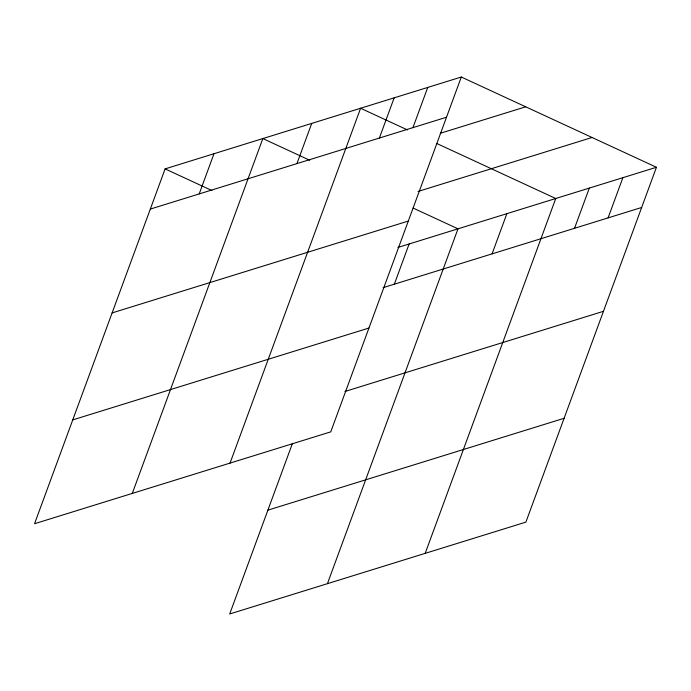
<?xml version="1.0" encoding="UTF-8"?>
<svg xmlns="http://www.w3.org/2000/svg" width="691" height="691" viewBox="0 0 691 691"><rect width="100%" height="100%" fill="white"/><g stroke="black" fill="none" stroke-linecap="round" stroke-linejoin="round"><path stroke-width="1.04" d="M461.303 77.021L165.106 168.88L34.55 523.726L330.747 431.866L461.303 77.021L656.45 167.274L525.894 522.12L229.697 613.979L292.405 443.536M199.189 193.929L213.977 153.722M132.292 493.409L262.848 138.571L309.689 160.226M296.931 163.612L311.727 123.413M230.043 463.1L360.598 108.254L407.431 129.917M379.376 138.045L394.164 97.846M412.942 127.636L427.738 87.437M394.336 284.182L409.124 243.975M327.439 583.662L457.995 228.825L413.114 208.06M492.078 253.865L506.874 213.666M425.19 553.353L555.745 198.507L436.703 143.452M574.523 228.298L589.311 188.099M608.089 217.89L622.885 177.682M150.318 209.079L446.516 117.228M440.253 133.303L525.704 106.803M418.038 191.459L592.049 137.492M112.115 312.911L408.312 221.06M397.93 247.447L656.45 167.274M383.134 287.655L641.663 207.473M72.754 419.895L368.951 328.035M344.93 391.486L603.459 311.313M267.901 510.148L564.098 418.288M165.106 168.88L211.938 190.543"/></g></svg>
